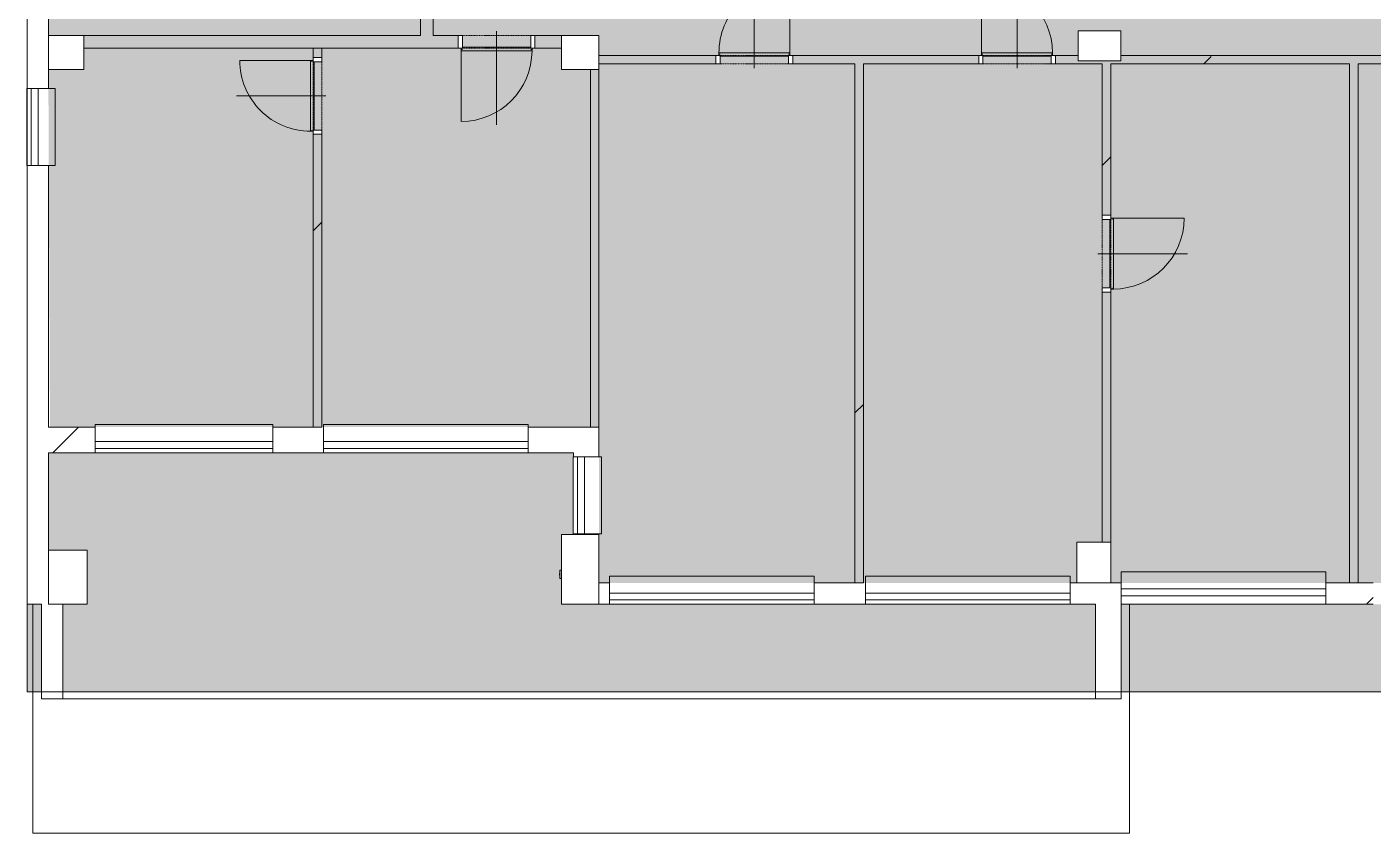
# Model space of a CAD drawing. Header units: millimetres. Extents: x -2854 to 232784, y -45352 to 20466.
# Drawn here: x 81711 to 97491, y -30617 to -21166 of the extents above; entities that cross this region are included whole.
import ezdxf

# ---------------------------------------------------------------- set-up
doc = ezdxf.new("R2010")
doc.units = ezdxf.units.MM
doc.linetypes.add('Čerchovaná se dvěma tečkami', pattern=[2.59, 1, -0.53, 0, -0.53, 0, -0.53])
for name, color, linetype, lineweight in [('A-DETL-GENF', 92, 'Continuous', 13), ('A-DETL-THIN', 151, 'Continuous', 13), ('A-DOOR', 31, 'Continuous', 13), ('A-DOOR-FRAM', 31, 'Continuous', 25), ('A-FLOR', 192, 'Continuous', 13), ('A-GENM', 13, 'Continuous', 13), ('A-GLAZ', 151, 'Continuous', 13), ('A-WALL', 113, 'Continuous', 13), ('S-COLS', 52, 'Continuous', 13)]:
    doc.layers.add(name, color=color, linetype=linetype, lineweight=lineweight)
doc.layers.add('A-WALL-PATT', color=111, linetype='Continuous')
pattern_1 = [(45, (83167, 0), (-7184.2, 7184.2), []), (45, (86041, -3e-12), (-7184.2, 7184.2), []), (45, (91788, -7e-12), (-4310.5, 10058), [4064, -2032, 67.1, -1964.9])]
pattern_2 = [(45, (83167, 0), (-4242.6, 4242.6), [])]

# ---------------------------------------------------------------- blocks, each defined once
blk = doc.blocks.new('DVERE_1k_oblozka - DD03_01_800x1970_koupelna-1549495-Mapka _ závislý 12')
at = {"layer": 'A-DOOR', "lineweight": 9}
for p, q in [((0, -103), (0, 947)), ((-415, 47), (-415, 907)), ((-400, 47), (-450, 47)), ((-450, 47), (-450, -53)), ((415, 77), (-415, 77)), ((-415, 77), (-415, 62)), ((-415, 62), (-400, 62)), ((-400, -53), (-400, 47)), ((-400, 37), (400, 37)), ((305, 77), (-305, 77)), ((400, 62), (415, 62)), ((450, 47), (400, 47)), ((400, 47), (400, -53)), ((415, 62), (415, 77)), ((415, 77), (415, 47)), ((450, -53), (450, 47)), ((-450, -53), (-400, -53)), ((400, -53), (450, -53))]:
    blk.add_line(p, q, dxfattribs=at)
at = {"layer": 'A-DOOR', "linetype": 'Čerchovaná se dvěma tečkami', "lineweight": 9}
for p, q in [((-400, 47), (400, 47)), ((-400, -53), (400, -53))]:
    blk.add_line(p, q, dxfattribs=at)
at = {"layer": 'A-DOOR', "lineweight": 9}
blk.add_arc((-415, 77), 830, 360, 90, dxfattribs=at)
at = {"layer": 'A-DOOR-FRAM', "lineweight": 9}
for p, q in [((-400, 47), (-450, 47)), ((-400, -53), (-400, 47)), ((400, 47), (400, -53)), ((400, 47), (450, 47)), ((-450, -53), (-400, -53)), ((450, -53), (400, -53))]:
    blk.add_line(p, q, dxfattribs=at)
blk = doc.blocks.new('DVERE_1k_oblozka - DD03_01_800x1970_koupelna-1549491-Mapka _ závislý 12')
at = {"layer": 'A-DOOR', "lineweight": 9}
for p, q in [((-450, 53), (-400, 53)), ((-450, -47), (-450, 53)), ((-400, 53), (-400, -47)), ((0, 103), (0, -947)), ((400, 53), (450, 53)), ((400, -47), (400, 53)), ((450, 53), (450, -47)), ((-400, -47), (-450, -47)), ((-415, -47), (-415, -907)), ((-415, -62), (-400, -62)), ((-415, -77), (-415, -62)), ((415, -77), (-415, -77)), ((-400, -37), (400, -37)), ((305, -77), (-305, -77)), ((450, -47), (400, -47)), ((400, -62), (415, -62)), ((415, -77), (415, -47)), ((415, -62), (415, -77))]:
    blk.add_line(p, q, dxfattribs=at)
at = {"layer": 'A-DOOR', "linetype": 'Čerchovaná se dvěma tečkami', "lineweight": 9}
for p, q in [((-400, 53), (400, 53)), ((-400, -47), (400, -47))]:
    blk.add_line(p, q, dxfattribs=at)
at = {"layer": 'A-DOOR', "lineweight": 9}
blk.add_arc((-415, -77), 830, 270, 0, dxfattribs=at)
at = {"layer": 'A-DOOR-FRAM', "lineweight": 9}
for p, q in [((-450, 53), (-400, 53)), ((-400, 53), (-400, -47)), ((400, -47), (400, 53)), ((450, 53), (400, 53)), ((-400, -47), (-450, -47)), ((400, -47), (450, -47))]:
    blk.add_line(p, q, dxfattribs=at)
blk = doc.blocks.new('DVERE_1k_oblozka - DD03_01_800x1970_koupelna-1549494-Mapka _ závislý 12')
at = {"layer": 'A-DOOR', "lineweight": 9}
for p, q in [((-450, 78), (-400, 78)), ((-450, -72), (-450, 78)), ((-400, 78), (-400, -72)), ((0, 128), (0, -972)), ((400, 78), (450, 78)), ((400, -72), (400, 78)), ((450, 78), (450, -72)), ((-400, -72), (-450, -72)), ((-415, -72), (-415, -932)), ((-415, -87), (-400, -87)), ((-415, -102), (-415, -87)), ((415, -102), (-415, -102)), ((-400, -62), (400, -62)), ((305, -102), (-305, -102)), ((450, -72), (400, -72)), ((400, -87), (415, -87)), ((415, -102), (415, -72)), ((415, -87), (415, -102))]:
    blk.add_line(p, q, dxfattribs=at)
at = {"layer": 'A-DOOR', "linetype": 'Čerchovaná se dvěma tečkami', "lineweight": 9}
for p, q in [((-400, 78), (400, 78)), ((-400, -72), (400, -72))]:
    blk.add_line(p, q, dxfattribs=at)
at = {"layer": 'A-DOOR', "lineweight": 9}
blk.add_arc((-415, -102), 830, 270, 0, dxfattribs=at)
at = {"layer": 'A-DOOR-FRAM', "lineweight": 9}
for p, q in [((-450, 78), (-400, 78)), ((-400, 78), (-400, -72)), ((400, -72), (400, 78)), ((450, 78), (400, 78)), ((-400, -72), (-450, -72)), ((400, -72), (450, -72))]:
    blk.add_line(p, q, dxfattribs=at)
blk = doc.blocks.new('DVERE_1k_oblozka - DD03_01_800x1970_koupelna-1549492-Mapka _ závislý 12')
at = {"layer": 'A-DOOR', "lineweight": 9}
for p, q in [((-450, 53), (-400, 53)), ((-450, -47), (-450, 53)), ((-400, 53), (-400, -47)), ((0, 103), (0, -947)), ((400, 53), (450, 53)), ((400, -47), (400, 53)), ((450, 53), (450, -47)), ((-400, -47), (-450, -47)), ((-415, -47), (-415, -907)), ((-415, -62), (-400, -62)), ((-415, -77), (-415, -62)), ((415, -77), (-415, -77)), ((-400, -37), (400, -37)), ((305, -77), (-305, -77)), ((450, -47), (400, -47)), ((400, -62), (415, -62)), ((415, -77), (415, -47)), ((415, -62), (415, -77))]:
    blk.add_line(p, q, dxfattribs=at)
at = {"layer": 'A-DOOR', "linetype": 'Čerchovaná se dvěma tečkami', "lineweight": 9}
for p, q in [((-400, 53), (400, 53)), ((-400, -47), (400, -47))]:
    blk.add_line(p, q, dxfattribs=at)
at = {"layer": 'A-DOOR', "lineweight": 9}
blk.add_arc((-415, -77), 830, 270, 0, dxfattribs=at)
at = {"layer": 'A-DOOR-FRAM', "lineweight": 9}
for p, q in [((-450, 53), (-400, 53)), ((-400, 53), (-400, -47)), ((400, -47), (400, 53)), ((450, 53), (400, 53)), ((-400, -47), (-450, -47)), ((400, -47), (450, -47))]:
    blk.add_line(p, q, dxfattribs=at)
blk = doc.blocks.new('DVERE_1k_oblozka - DD03_01_800x1970_koupelna-1549498-Mapka _ závislý 12')
at = {"layer": 'A-DOOR', "lineweight": 9}
for p, q in [((0, -103), (0, 947)), ((-415, 47), (-415, 907)), ((-400, 47), (-450, 47)), ((-450, 47), (-450, -53)), ((415, 77), (-415, 77)), ((-415, 77), (-415, 62)), ((-415, 62), (-400, 62)), ((-400, -53), (-400, 47)), ((-400, 37), (400, 37)), ((305, 77), (-305, 77)), ((400, 62), (415, 62)), ((450, 47), (400, 47)), ((400, 47), (400, -53)), ((415, 62), (415, 77)), ((415, 77), (415, 47)), ((450, -53), (450, 47)), ((-450, -53), (-400, -53)), ((400, -53), (450, -53))]:
    blk.add_line(p, q, dxfattribs=at)
at = {"layer": 'A-DOOR', "linetype": 'Čerchovaná se dvěma tečkami', "lineweight": 9}
for p, q in [((-400, 47), (400, 47)), ((-400, -53), (400, -53))]:
    blk.add_line(p, q, dxfattribs=at)
at = {"layer": 'A-DOOR', "lineweight": 9}
blk.add_arc((-415, 77), 830, 360, 90, dxfattribs=at)
at = {"layer": 'A-DOOR-FRAM', "lineweight": 9}
for p, q in [((-400, 47), (-450, 47)), ((-400, -53), (-400, 47)), ((400, 47), (400, -53)), ((400, 47), (450, 47)), ((-450, -53), (-400, -53)), ((450, -53), (400, -53))]:
    blk.add_line(p, q, dxfattribs=at)
blk = doc.blocks.new('OKNO_2k_nadsvetlik - OKNO_2k_nadsvetlik 2400 x 1850-V142-Mapka _ závislý 12')
at = {"layer": 'A-GLAZ', "lineweight": 9}
for p, q in [((-1200, 126), (1200, 126)), ((-1200, 75), (-1200, 126)), ((1200, 75), (-1200, 75)), ((-1200, 75), (1200, 75)), ((-1200, -5), (-1200, 75)), ((1200, 126), (1200, 75)), ((1200, 75), (1200, -5)), ((1200, -5), (-1200, -5))]:
    blk.add_line(p, q, dxfattribs=at)
blk = doc.blocks.new('parapet s nosem_vnitní - parapet s nosem_vnitní-1280305-Mapka _ závislý 12')
at = {"layer": 'A-GENM', "lineweight": 9}
for p, q in [((-1200, -190), (-1200, 0)), ((1200, 0), (1200, -190)), ((-1200, -190), (-1200, -200)), ((-1200, -200), (1200, -200)), ((-1200, -200), (1200, -200)), ((1200, -200), (1200, -190))]:
    blk.add_line(p, q, dxfattribs=at)
blk = doc.blocks.new('OKNO_2k_nadsvetlik - OKNO_2k_nadsvetlik 2400 x 1800-1972450-Mapka _ závislý 12')
at = {"layer": 'A-GLAZ', "color": 61, "lineweight": 9}
for p, q in [((-1200, 126), (1200, 126)), ((-1200, 25), (-1200, 126)), ((1200, 25), (-1200, 25)), ((-1200, 25), (1200, 25)), ((-1200, -55), (-1200, 25)), ((1200, 126), (1200, 25)), ((1200, 25), (1200, -55)), ((1200, -55), (-1200, -55))]:
    blk.add_line(p, q, dxfattribs=at)
blk = doc.blocks.new('parapet s nosem_vnitní - parapet s nosem_vnitní-V124-Mapka _ závislý 12')
at = {"layer": 'A-GENM', "color": 61, "lineweight": 9}
for p, q in [((-1200, -190), (-1200, 0)), ((1200, 0), (1200, -190)), ((-1200, -190), (-1200, -200)), ((-1200, -200), (1200, -200)), ((-1200, -200), (1200, -200)), ((1200, -200), (1200, -190))]:
    blk.add_line(p, q, dxfattribs=at)
blk = doc.blocks.new('OKNO_2k_nadsvetlik - OKNO_2k_nadsvetlik 2080 x 1850-1972484-Mapka _ závislý 12')
at = {"layer": 'A-GLAZ', "lineweight": 9}
for p, q in [((-1040, 151), (1040, 151)), ((-1040, 100), (-1040, 151)), ((1040, 100), (-1040, 100)), ((-1040, 100), (1040, 100)), ((-1040, 20), (-1040, 100)), ((1040, 20), (-1040, 20)), ((1040, 151), (1040, 100)), ((1040, 100), (1040, 20))]:
    blk.add_line(p, q, dxfattribs=at)
blk = doc.blocks.new('parapet s nosem_vnitní - parapet s nosem_vnitní-1280332-Mapka _ závislý 12')
at = {"layer": 'A-GENM', "lineweight": 9}
for p, q in [((-1040, -190), (-1040, 0)), ((1040, 0), (1040, -190)), ((-1040, -190), (-1040, -200)), ((-1040, -200), (1040, -200)), ((-1040, -200), (1040, -200)), ((1040, -200), (1040, -190))]:
    blk.add_line(p, q, dxfattribs=at)
blk = doc.blocks.new('OKNO_2k_nadsvetlik - OKNO_2k_nadsvetlik 2400 x 1850-1972470-Mapka _ závislý 12')
at = {"layer": 'A-GLAZ', "lineweight": 9}
for p, q in [((-1200, 151), (1200, 151)), ((-1200, 100), (-1200, 151)), ((1200, 100), (-1200, 100)), ((-1200, 100), (1200, 100)), ((-1200, 20), (-1200, 100)), ((1200, 20), (-1200, 20)), ((1200, 151), (1200, 100)), ((1200, 100), (1200, 20))]:
    blk.add_line(p, q, dxfattribs=at)
blk = doc.blocks.new('OKNO_1k_nadsvetlik - OKNO_1k_nadsvetlik_900 x 1700-1969443-Mapka _ závislý 12')
at = {"layer": 'A-GLAZ', "lineweight": 9}
for p, q in [((-450, 126), (450, 126)), ((-450, 75), (-450, 126)), ((450, 75), (-450, 75)), ((-450, 75), (450, 75)), ((-450, -5), (-450, 75)), ((450, 126), (450, 75)), ((450, 75), (450, -5)), ((450, -5), (-450, -5))]:
    blk.add_line(p, q, dxfattribs=at)
blk = doc.blocks.new('parapet s nosem_vnitní - parapet s nosem_vnitní-V107-Mapka _ závislý 12')
at = {"layer": 'A-GENM', "lineweight": 9}
for p, q in [((-450, -190), (-450, 0)), ((450, 0), (450, -190)), ((-450, -190), (-450, -200)), ((-450, -200), (450, -200)), ((-450, -200), (450, -200)), ((450, -200), (450, -190))]:
    blk.add_line(p, q, dxfattribs=at)
blk = doc.blocks.new('Vypínač_venkovní_2 - Typ 1-1700573-Mapka _ závislý 12')
at = {"layer": 'A-GENM', "lineweight": 9}
for p, q in [((25, 240), (125, 240)), ((125, 240), (25, 240)), ((25, 240), (25, 220)), ((25, 220), (25, 240)), ((25, 220), (125, 220)), ((125, 220), (25, 220)), ((67, 243), (67, 240)), ((67, 243), (67, 240)), ((83, 243), (67, 243)), ((67, 240), (83, 240)), ((83, 240), (67, 240)), ((83, 240), (83, 243)), ((83, 240), (83, 243)), ((125, 220), (125, 240)), ((125, 220), (125, 240))]:
    blk.add_line(p, q, dxfattribs=at)
blk = doc.blocks.new('OKNO_1k_nadsvetlik - OKNO_1k_nadsvetlik_900 x 1850-2123857-Mapka _ závislý 12')
at = {"layer": 'A-GLAZ', "color": 61, "lineweight": 9}
for p, q in [((-450, 151), (450, 151)), ((-450, 100), (-450, 151)), ((450, 100), (-450, 100)), ((-450, 100), (450, 100)), ((-450, 20), (-450, 100)), ((450, 20), (-450, 20)), ((450, 151), (450, 100)), ((450, 100), (450, 20))]:
    blk.add_line(p, q, dxfattribs=at)
blk = doc.blocks.new('parapet s nosem_vnitní - parapet s nosem_vnitní-1280301-Mapka _ závislý 12')
at = {"layer": 'A-GENM', "color": 61, "lineweight": 9}
for p, q in [((-450, -190), (-450, 0)), ((450, 0), (450, -190)), ((-450, -190), (-450, -200)), ((-450, -200), (450, -200)), ((-450, -200), (450, -200)), ((450, -200), (450, -190))]:
    blk.add_line(p, q, dxfattribs=at)

msp = doc.modelspace()

# ---------------------------------------------------------------- hatches: boundary and pattern name
at = {"layer": 'A-DETL-GENF', "lineweight": 9}
h = msp.add_hatch(color=1, dxfattribs=at)
h.paths.add_polyline_path([(81881.8, -28962.3), (81881.8, -27933.8), (81711.8, -27933.8), (81711.8, -28962.3)])
h.paths.add_polyline_path([(94236.8, -28962.3), (94236.8, -27933.8), (87976.8, -27933.8), (87976.8, -27115.5), (88116.8, -27115.5), (88116.8, -26157.5), (81961.8, -26157.5), (81961.8, -27300), (82416.8, -27300), (82416.8, -27933.8), (82131.8, -27933.8), (82131.8, -28962.3), (90258.7, -28962.3)])
h.paths.add_polyline_path([(94536.8, -28962.3), (99926.6, -28962.3), (99926.6, -27933.8), (94536.8, -27933.8), (94536.8, -28328.2)])
h.paths.add_polyline_path([(128209.3, -17205.8), (128209.3, -17200.8), (127909.3, -17205.8)])
h.paths.add_polyline_path([(125201.3, -17205.8), (124391.7, -17205.8), (124391.7, -17625.8), (123991.7, -17625.8), (123991.7, -17205.8), (122246.7, -17205.8), (122246.7, -16585.8), (122646.7, -16585.8), (122646.7, -16955.8), (125279.3, -16955.8), (125279.3, -16555.8), (125679.3, -16555.8), (125667.6, -16973.9), (125521.3, -17200.8), (125201.3, -17200.8)])
h.paths.add_polyline_path([(125521.3, -17205.8), (125521.3, -17520.8), (125201.3, -17520.8), (125201.3, -17205.8), (125279.3, -17205.8)])
h.paths.add_polyline_path([(106464.7, -28812.5), (112016, -28812.5), (112016, -28417.5), (112416, -28417.5), (112416, -28812.5), (118010.5, -28812.5), (118010.5, -28514.7), (118110.5, -28514.7), (118110.5, -27156.7), (124430.8, -27156.7), (124430.8, -22765.8), (124015.8, -22765.8), (124015.8, -22732.3), (123926.2, -22732.3), (123926.2, -22382.3), (124430.8, -22365.8), (124430.8, -19232.3), (124680.8, -19244.8), (124680.8, -19829.6), (126770.8, -19829.6), (126770.8, -19579.6), (126820.8, -19579.6), (126820.8, -19829.6), (127620.8, -19829.6), (127620.8, -19579.6), (127670.8, -19579.6), (127670.8, -19829.6), (131904.3, -19829.6), (131904.3, -17205.8), (130956.8, -17205.8), (130956.8, -17500.8), (130656.8, -17500.8), (130656.8, -17205.8), (128209.3, -17205.8), (128209.3, -17500.8), (127909.3, -17500.8), (127909.3, -17205.8), (125524.5, -17200.8), (125679.3, -16955.8), (131254.3, -16955.8), (131254.3, -16583.6), (131654.3, -16583.6), (131654.3, -10920.5), (131254.3, -10920.5), (131254.3, -10523.2), (125667.3, -10563.9), (125667.3, -10951), (125250, -10951.7), (125247.3, -10563.9), (125096.5, -10561), (125095.3, -10384.9), (123995.3, -10392.4), (123995.3, -10572.4), (121926.5, -10577.1), (121925.4, -10406.4), (121875.3, -10392.4), (121874.9, -10372.1), (120225.1, -10372.1), (120225, -10417.9), (120175.4, -10418.2), (120176.7, -10598.2), (116654.3, -10622.1), (116654.3, -11022.1), (116254.3, -11022.1), (116254.3, -16631.1), (116674.3, -16631.1), (116674.3, -17172.1), (116254.3, -17172.1), (116254.3, -17584.7), (112446.2, -17584.7), (112446.2, -17934.7), (111946.2, -17934.7), (111946.2, -17584.7), (106777.5, -17584.7), (106777.5, -18004.7), (106377.5, -18004.7), (106377.5, -16843.3), (105977.5, -16829.6), (105977.5, -16443.3), (106377.5, -16443.3), (106377.5, -12505.8), (106691, -12490.1), (106727.5, -12480.8), (106727.5, -17334.7), (106792.5, -17334.7), (106792.5, -4240.9), (106727.5, -4240.9), (106727.5, -11625.8), (106627.5, -11605.8), (106377.5, -11605.8), (106377.5, -10845.8), (106042.5, -10845.8), (106042.5, -10445.8), (106377.5, -10445.8), (106377.5, -4686.1), (106042.5, -4686.1), (106042.5, -4286.1), (106377.5, -4286.1), (106377.5, -4240.9), (99970, -4240.9), (99970, -4286.1), (100295, -4286.1), (100295, -4686.1), (99970, -4686.1), (99970, -10445.8), (100295, -10445.8), (100295, -10845.8), (99970, -10845.8), (99970, -16143.3), (100394.7, -16143.3), (100394.7, -16843.3), (99994.7, -16843.3), (99994.7, -16443.3), (94399.3, -16443.3), (94399.3, -16843.3), (93999.3, -16843.3), (93999.3, -16443.3), (88424.3, -16443.3), (88424.3, -16143.3), (89260, -16140.2), (89260, -15478.3), (89600, -15478.3), (89600, -9908.2), (89190, -9908.2), (89190, -9358.2), (89600, -9358.2), (89600, -6966.2), (89170, -6966.2), (89170, -6451.2), (89600, -6451.2), (89600, -886.8), (89067.2, -886.8), (89067.2, -431.8), (83615, -431.8), (83615, -871.8), (83180, -890.9), (83180, -6443.2), (83600, -6443.2), (83600, -6963.2), (83180, -6963.2), (83180, -9340.2), (83615, -9340.2), (83615, -9908.2), (83180, -9908.2), (83180, -14351.8), (82825, -14357.8), (82825, -15446.9), (82849, -15451.8), (82850, -15451.8), (83635, -15451.8), (83635, -16130), (85928.1, -16130), (85928.1, -15402.4), (86383.1, -15402.4), (86383.1, -16140), (86473.1, -16143.3), (86473.1, -16430), (82376.8, -16430), (82376.8, -16830), (81961.8, -16830), (81961.8, -21265), (82376.8, -21265), (82376.8, -21665), (81961.8, -21665), (81981.4, -25857.5), (88416.8, -25857.5), (88416.8, -27683.8), (94016.8, -27683.8), (94016.8, -27206.6), (94416.8, -27206.6), (94416.8, -27683.8), (100013.7, -27683.8), (100013.7, -27206.6), (100413.7, -27206.6), (100413.7, -24339.4), (100663.7, -24339.4), (100663.7, -25069.4), (101203.7, -25069.4), (101203.7, -25319.4), (102103.7, -25319.4), (102103.7, -25069.4), (104293.7, -25069.4), (104293.7, -25319.4), (105178.7, -25319.4), (105193.7, -25069.4), (105769.7, -25069.4), (105769.7, -22482.5), (106119.7, -22482.5), (106119.7, -22392.5), (106519.7, -22392.5), (106519.7, -22812.5), (106119.7, -22812.5), (106119.7, -28412.5), (106464.7, -28412.5)])
h.paths.add_polyline_path([(115010.5, -24342.5), (114910.5, -24342.5), (114910.5, -24292.5), (115010.5, -24292.5)])
h.paths.add_polyline_path([(94316.8, -24274.3), (94316.8, -24224.3), (94416.8, -24224.3), (94416.8, -24274.3)])
h.paths.add_polyline_path([(115010.5, -23492.5), (114910.5, -23492.5), (114910.5, -23442.5), (115010.5, -23442.5)])
h.paths.add_polyline_path([(94316.8, -23424.3), (94316.8, -23374.3), (94416.8, -23374.3), (94416.8, -23424.3)])
h.paths.add_polyline_path([(106663.7, -22812.5), (106663.7, -22712.5), (106713.7, -22712.5), (106691, -22812.5)])
h.paths.add_polyline_path([(112710.5, -22812.5), (112710.5, -22712.5), (112760.5, -22712.5), (112760.5, -22812.5)])
h.paths.add_polyline_path([(107513.7, -22812.5), (107513.7, -22712.5), (107563.7, -22712.5), (107563.7, -22812.5)])
h.paths.add_polyline_path([(115980.5, -22812.5), (115930.5, -22812.5), (115930.5, -22712.5), (115980.5, -22712.5)])
h.paths.add_polyline_path([(115130.5, -22812.5), (115080.5, -22812.5), (115080.5, -22712.5), (115130.5, -22712.5)])
h.paths.add_polyline_path([(113610.5, -22812.5), (113560.5, -22812.5), (113560.5, -22712.5), (113610.5, -22712.5)])
h.paths.add_polyline_path([(111133.7, -22812.5), (111133.7, -22712.5), (111183.7, -22712.5), (111183.7, -22812.5)])
h.paths.add_polyline_path([(110333.7, -22812.5), (110283.7, -22812.5), (110283.7, -22712.5), (110333.7, -22712.5)])
h.paths.add_polyline_path([(100378.9, -22802.5), (100076.6, -22802.5), (100076.6, -22382.5), (100476.6, -22382.5), (100476.6, -22802.5), (100413.7, -22802.5)])
h.paths.add_polyline_path([(118355.5, -22732.3), (117855.5, -22732.3), (117855.5, -22382.3), (118355.5, -22382.3), (118355.5, -22532.3)])
h.paths.add_polyline_path([(116958, -22719.8), (116958, -22544.8), (117183, -22544.8), (117183, -22719.8)])
h.paths.add_polyline_path([(111946.2, -22712.5), (111946.2, -22362.5), (112446.2, -22362.5), (112446.2, -22712.5)])
h.paths.add_polyline_path([(119439.8, -22532.3), (119439.8, -22382.3), (119489.8, -22382.3), (119489.8, -22532.3)])
h.paths.add_polyline_path([(118639.8, -22532.3), (118589.8, -22532.3), (118589.8, -22382.3), (118639.8, -22382.3)])
h.paths.add_polyline_path([(85166.2, -22425), (85066.2, -22425), (85066.2, -22375), (85166.2, -22375)])
h.paths.add_polyline_path([(88316.8, -21665), (87976.8, -21665), (87976.8, -21265), (88416.8, -21265), (88416.8, -21665)])
h.paths.add_polyline_path([(90688, -21599.6), (90638, -21599.6), (90638, -21499.6), (90688, -21515.6), (90688, -21562)])
h.paths.add_polyline_path([(92868, -21599.6), (92868, -21499.6), (92918, -21515.6), (92918, -21599.6)])
h.paths.add_polyline_path([(89788, -21599.6), (89788, -21499.6), (89838, -21515.6), (89838, -21599.6)])
h.paths.add_polyline_path([(93718, -21599.6), (93718, -21499.6), (93768, -21515.6), (93768, -21599.6)])
h.paths.add_polyline_path([(85166.2, -21575), (85066.2, -21575), (85066.2, -21525), (85166.2, -21525)])
h.paths.add_polyline_path([(94316.8, -21562), (94035, -21562), (94035, -21212), (94535, -21212), (94530.7, -21562), (94416.8, -21562)])
h.paths.add_polyline_path([(86816.8, -21415), (86766.8, -21415), (86766.8, -21265), (86816.8, -21265)])
h.paths.add_polyline_path([(87616.8, -21415), (87616.8, -21265), (87666.8, -21265), (87666.8, -21415)])
h.paths.add_polyline_path([(106089.7, -21322.5), (106039.7, -21322.5), (106039.7, -21222.5), (106089.7, -21222.5)])
h.paths.add_polyline_path([(105439.7, -21322.5), (105389.7, -21322.5), (105389.7, -21222.5), (105439.7, -21222.5)])
h.paths.add_polyline_path([(86323.1, -20900), (86323.1, -20850), (86473.1, -20850), (86473.1, -20900)])
h.paths.add_polyline_path([(115171.8, -20879.4), (115121.8, -20879.2), (115122.4, -20729.2), (115172.4, -20729.2)])
h.paths.add_polyline_path([(114221.8, -20875.6), (114171.8, -20863.9), (114172.4, -20725.4), (114222.4, -20725.4), (114221.8, -20863.9)])
h.paths.add_polyline_path([(111280.9, -20863.9), (111230.9, -20863.7), (111231.5, -20713.7), (111281.5, -20713.9), (111280.9, -20863.7)])
h.paths.add_polyline_path([(110330.9, -20860.1), (110280.9, -20859.9), (110281.5, -20709.9), (110331.5, -20710.1), (110330.9, -20859.9)])
h.paths.add_polyline_path([(109113.4, -20705.3), (108813.4, -20704.1), (108813.4, -19936.3), (109113.4, -19936.3), (109113.4, -20036.3)])
h.paths.add_polyline_path([(107950.6, -20237.4), (107900.7, -20235.7), (107904.2, -20135.8), (107954.1, -20137.5), (107950.7, -20235.7)])
h.paths.add_polyline_path([(107101.2, -20207.8), (107051.2, -20206), (107054.7, -20106.1), (107104.7, -20107.8), (107101.2, -20206)])
h.paths.add_polyline_path([(86473.1, -20050), (86323.1, -20050), (86323.1, -20000), (86473.1, -20000)])
h.paths.add_polyline_path([(90937.2, -19675.3), (90936.6, -19525.3), (90986.6, -19525.3), (90987.2, -19675.1)])
h.paths.add_polyline_path([(91787.2, -19672.1), (91786.6, -19522.1), (91836.6, -19525.1), (91837.2, -19671.9)])
h.paths.add_polyline_path([(95153, -19659.3), (95153, -19509.3), (95202.4, -19509.2), (95202.4, -19659.2)])
h.paths.add_polyline_path([(96003, -19656.1), (96003, -19506.1), (96052.4, -19505.9), (96052.4, -19655.9)])
h.paths.add_polyline_path([(97002.5, -19543.3), (96702.5, -19543.3), (96702.5, -19143.3), (97002.5, -19143.3), (97002.5, -19503.5)])
h.paths.add_polyline_path([(103998.7, -19336.3), (103898.7, -19336.3), (103898.7, -19286.3), (103998.7, -19286.3)])
h.paths.add_polyline_path([(123270.8, -19232.3), (123220.8, -19232.3), (123220.8, -19132.3), (123270.8, -19132.3)])
h.paths.add_polyline_path([(124120.8, -19232.3), (124070.8, -19232.3), (124070.8, -19132.3), (124120.8, -19132.3)])
h.paths.add_polyline_path([(100224.4, -19013.3), (100174.4, -19013.3), (100174.4, -18913.3), (100224.4, -18913.3)])
h.paths.add_polyline_path([(98502.5, -19013.3), (98452.5, -19013.3), (98474.8, -18913.3), (98502.5, -18913.3)])
h.paths.add_polyline_path([(99252.5, -19013.3), (99202.5, -19013.3), (99202.5, -18913.3), (99252.5, -18913.3)])
h.paths.add_polyline_path([(101024.4, -19013.3), (101024.4, -18913.3), (101074.4, -18913.3), (101074.4, -19013.3)])
h.paths.add_polyline_path([(106243.4, -18846.3), (106193.4, -18846.3), (106193.4, -18746.3), (106243.4, -18746.3)])
h.paths.add_polyline_path([(105543.4, -18846.3), (105543.4, -18746.3), (105593.4, -18746.3), (105593.4, -18846.3)])
h.paths.add_polyline_path([(103898.7, -18686.3), (103898.7, -18636.3), (103998.7, -18636.3), (103998.7, -18686.3)])
h.paths.add_polyline_path([(104636.9, -18186.3), (104367.5, -18186.3), (104367.5, -16779.6), (104667.5, -16779.6), (104667.5, -18186.3)])
h.paths.add_polyline_path([(118220.9, -17972.1), (117972.4, -17972.1), (117972.4, -17272.1), (118382.4, -17272.1), (118382.4, -17972.1)])
h.paths.add_polyline_path([(117932.4, -17272.1), (117882.4, -17272.1), (117882.4, -17172.1), (117932.4, -17172.1)])
h.paths.add_polyline_path([(117082.4, -17272.1), (117032.4, -17272.1), (117032.4, -17172.1), (117082.4, -17172.1)])
h.paths.add_polyline_path([(130956.8, -17205.8), (130956.8, -17200.8), (130656.8, -17205.8)])
h.paths.add_polyline_path([(87989.3, -16843.3), (87989.3, -16143.3), (88339.3, -16143.3), (88324.3, -16843.3), (88204.6, -16843.3)])
h.paths.add_polyline_path([(99620, -16143.3), (99620, -16140), (98474.8, -16143.3)])
h.paths.add_polyline_path([(102796.6, -15761.9), (102696.6, -15761.9), (102696.6, -15711.9), (102796.6, -15711.9)])
h.paths.add_polyline_path([(105124.1, -15761.9), (105024.1, -15761.9), (105024.1, -15711.9), (105124.1, -15711.9)])
h.paths.add_polyline_path([(86483, -15384.9), (86383, -15384.9), (86383.1, -15334.9), (86483, -15334.9)])
h.paths.add_polyline_path([(102696.6, -15111.9), (102696.6, -15061.9), (102796.6, -15061.9), (102796.6, -15111.9)])
h.paths.add_polyline_path([(105024.1, -15111.9), (105024.1, -15061.9), (105124.1, -15061.9), (105124.1, -15111.9)])
h.paths.add_polyline_path([(102696.6, -14851.9), (102696.6, -14801.9), (102796.6, -14801.9), (102796.6, -14851.9)])
h.paths.add_polyline_path([(105124.1, -14750.1), (105024.1, -14750.1), (105024.1, -14700.1), (105124.1, -14703)])
h.paths.add_polyline_path([(86483, -14534.9), (86383, -14534.9), (86383, -14484.9), (86483, -14484.9)])
h.paths.add_polyline_path([(102796.6, -14201.9), (102696.6, -14201.9), (102696.6, -14151.9), (102796.6, -14151.9)])
h.paths.add_polyline_path([(105124.1, -14100.1), (105024.1, -14100.1), (105024.1, -14050.1), (105124.1, -14050.1)])
h.paths.add_polyline_path([(122246.7, -13752.1), (122096.7, -13752.1), (122096.7, -13702.1), (122246.7, -13702.1)])
h.paths.add_polyline_path([(122246.7, -12902.1), (122096.7, -12902.1), (122096.7, -12852.1), (122246.7, -12852.1)])
h.paths.add_polyline_path([(122366.8, -12689.7), (122366.8, -12589.7), (122416.3, -12589.4), (122416.3, -12689.4)])
h.paths.add_polyline_path([(123016.7, -12686.6), (123016.3, -12586.6), (123066.3, -12586.6), (123066.7, -12686.3)])
h.paths.add_polyline_path([(125581.1, -12047.2), (125580.6, -11997.2), (125680.6, -11997.2), (125667.3, -12046.4)])
h.paths.add_polyline_path([(104044.3, -11479.2), (103994.3, -11479.2), (103994.3, -11379.2), (104044.3, -11379.2)])
h.paths.add_polyline_path([(103194.3, -11479.2), (103144.3, -11479.2), (103144.3, -11379.2), (103194.3, -11379.2)])
h.paths.add_polyline_path([(125573.2, -11197.2), (125580.6, -11147.2), (125672.8, -11147.2), (125667.3, -11196.4), (125580.6, -11197.2)])
h.paths.add_polyline_path([(87780, -11177.1), (87780, -11127.1), (87879.8, -11126.7), (87877, -11176.7)])
h.paths.add_polyline_path([(122246.7, -10977.1), (122246.7, -10577.1), (122646.7, -10584.2), (122646.7, -10977.1)])
h.paths.add_polyline_path([(87777.2, -10327.1), (87777.2, -10277.1), (87877, -10276.7), (87877, -10326.7)])
h.paths.add_polyline_path([(87763, -6045), (87763, -5995), (87862.9, -5994.7), (87862.9, -6044.7)])
h.paths.add_polyline_path([(87760.2, -5195), (87760.2, -5145), (87860, -5144.7), (87860, -5194.7)])
h.paths.add_polyline_path([(88110, -3625), (88060, -3625), (88060, -3525), (88110, -3525)])
h.paths.add_polyline_path([(88960, -3625), (88910, -3625), (88910, -3525), (88960, -3525)])
at = {"layer": 'A-WALL-PATT', "lineweight": 9}
h = msp.add_hatch(dxfattribs=at)
h.set_pattern_fill('FP_91', color=256, angle=45, style=0, pattern_type=2)
h.set_pattern_definition([(135, (81962, -19308), (-5747, -5747), []), (90, (79269.7, -10150), (-5747.4, 5747.4), [1016, -10478.7]), (135, (79270, -9134), (-5747.4, -5747.4), [1016, -7112]), (180, (78551, -8416), (-5747.4, -5747.4), [1016, -10478.7]), (225, (77535, -8416), (5747.4, -5747.4), [1016, -7112]), (90, (76817, -10150), (-5747.4, 5747.4), [1016, -10478.7]), (135, (77535, -10869), (-5747.4, -5747.4), [1016, -7112]), (180, (78551, -10868.7), (-5747.4, -5747.4), [1016, -10478.7]), (225, (79270, -10150), (5747.4, -5747.4), [1016, -7112]), (135, (75888, -7487), (-5747.4, -5747.4), [2032, -6096])])
h.paths.add_polyline_path([(81711.8, -27933.8), (81961.8, -27933.8), (81961.8, -22788.8), (81711.8, -22788.8), (81711.8, -27300)])
h.paths.add_polyline_path([(81711.8, -21888.8), (81961.8, -21888.8), (81947.5, -20988.8), (81711.8, -20988.8), (81711.8, -21665)])
h.paths.add_polyline_path([(81761.8, -20088.8), (81961.8, -20088.8), (81961.8, -16430), (81711.8, -16430), (81711.8, -20088.8)])
h = msp.add_hatch(dxfattribs=at)
h.set_pattern_fill('FP_94', color=256, angle=45, style=0, pattern_type=2)
h.set_pattern_definition(pattern_1)
h.paths.add_polyline_path([(82042.5, -21665), (82376.8, -21665), (82376.8, -21265), (81961.8, -21265), (81961.8, -21665)])
h = msp.add_hatch(dxfattribs=at)
h.set_pattern_fill('FP_94', color=256, angle=45, style=0, pattern_type=2)
h.set_pattern_definition(pattern_1)
h.paths.add_polyline_path([(88416.8, -21665), (88416.8, -21265), (87976.8, -21265), (87976.8, -21665), (88316.8, -21665)])
h = msp.add_hatch(dxfattribs=at)
h.set_pattern_fill('FP_89', color=256, style=0, pattern_type=2)
h.set_pattern_definition(pattern_2)
h.paths.add_polyline_path([(85166.2, -25857.5), (85166.2, -22425), (85066.2, -22425), (85066.2, -25857.5)])
h.paths.add_polyline_path([(85066.2, -21525), (85166.2, -21515.6), (85166.2, -21415), (85066.2, -21415), (85066.2, -21515.6)])
h = msp.add_hatch(dxfattribs=at)
h.set_pattern_fill('FP_89', color=256, style=0, pattern_type=2)
h.set_pattern_definition(pattern_2)
h.paths.add_polyline_path([(88416.8, -21599.6), (89788, -21599.6), (89788, -21499.6), (88416.8, -21515.6)])
h.paths.add_polyline_path([(97316.8, -21599.6), (99976.6, -21599.6), (99976.6, -21499.6), (94535, -21515.6), (94535, -21562), (94035, -21562), (94035, -21499.6), (93768, -21515.6), (93768, -21599.6), (97216.8, -21599.6)])
h.paths.add_polyline_path([(92868, -21599.6), (92868, -21499.6), (90688, -21515.6), (90688, -21599.6), (91516.8, -21599.6)])
h = msp.add_hatch(dxfattribs=at)
h.set_pattern_fill('FP_89', color=256, style=0, pattern_type=2)
h.set_pattern_definition(pattern_2)
h.paths.add_polyline_path([(91516.8, -27683.8), (91516.8, -21599.6), (91416.8, -21599.6), (91416.8, -27683.8)])
h = msp.add_hatch(dxfattribs=at)
h.set_pattern_fill('FP_89', color=256, style=0, pattern_type=2)
h.set_pattern_definition(pattern_2)
h.paths.add_polyline_path([(94366.8, -27206.6), (94416.8, -27206.6), (94416.8, -24274.3), (94316.8, -24274.3), (94316.8, -27206.6)])
h.paths.add_polyline_path([(94416.8, -23374.3), (94416.8, -21599.6), (94316.8, -21599.6), (94316.8, -23374.3)])
h = msp.add_hatch(dxfattribs=at)
h.set_pattern_fill('FP_93', color=256, angle=-315, style=0, pattern_type=2)
h.set_pattern_definition([(225, (82316, -25857.5), (5747, -5747), []), (180, (73157.7, -28549.7), (-5747.4, -5747.4), [1016, -10478.7]), (225, (72142, -28550), (5747.4, -5747.4), [1016, -7112]), (270, (71423, -29268), (5747.4, -5747.4), [1016, -10478.7]), (315, (71423, -30284), (5747.4, 5747.4), [1016, -7112]), (180, (73157.7, -31002.5), (-5747.4, -5747.4), [1016, -10478.7]), (225, (73876, -30284), (5747.4, -5747.4), [1016, -7112]), (270, (73876, -29268), (5747.4, -5747.4), [1016, -10478.7]), (315, (73158, -28550), (5747.4, 5747.4), [1016, -7112]), (225, (70494.4, -31931), (5747.4, -5747.4), [2032, -6096])])
h.paths.add_polyline_path([(81961.8, -26157.5), (82511.8, -26157.5), (82511.8, -25857.5), (81961.8, -25857.5)])
h.paths.add_polyline_path([(84591.8, -26157.5), (85186.2, -26157.5), (85166.2, -25857.5), (84591.8, -25857.5), (84591.8, -26107.5)])
h.paths.add_polyline_path([(88116.8, -26157.5), (88416.8, -26157.5), (88416.8, -25857.5), (87586.2, -25857.5), (87586.2, -26157.5)])
h = msp.add_hatch(dxfattribs=at)
h.set_pattern_fill('FP_167', color=256, angle=45, style=0, pattern_type=2)
h.set_pattern_definition([(315, (88117, -29510), (5747, 5747), []), (270, (90809, -38668), (5747.4, -5747.4), [1016, -10478.7]), (315, (90809, -39684), (5747.4, 5747.4), [1016, -7112]), (360, (91527.4, -40402.6), (5747.4, 5747.4), [1016, -10478.7]), (45, (92543, -40402.6), (-5747.4, 5747.4), [1016, -7112]), (270, (93262, -38668), (5747.4, -5747.4), [1016, -10478.7]), (315, (92543, -37950), (5747.4, 5747.4), [1016, -7112]), (360, (91527.4, -37950), (5747.4, 5747.4), [1016, -10478.7]), (45, (90809, -38668), (-5747.4, 5747.4), [1016, -7112]), (315, (94191, -41331), (5747.4, 5747.4), [2032, -6096])])
h.paths.add_polyline_path([(88416.8, -26207.5), (88416.8, -26157.5), (88116.8, -26157.5), (88116.8, -26207.5), (88246.8, -26207.5)])
h = msp.add_hatch(dxfattribs=at)
h.set_pattern_fill('FP_94', color=256, angle=45, style=0, pattern_type=2)
h.set_pattern_definition(pattern_1)
h.paths.add_polyline_path([(87976.8, -27933.8), (88416.8, -27933.8), (88416.8, -27115.5), (87976.8, -27115.5), (87976.8, -27683.8)])
h = msp.add_hatch(dxfattribs=at)
h.set_pattern_fill('FP_95', color=256, angle=45, style=0, pattern_type=2)
h.set_pattern_definition(pattern_1)
h.paths.add_polyline_path([(82131.8, -27933.8), (82416.8, -27933.8), (82416.8, -27300), (81961.8, -27300), (81961.8, -27933.8), (82042.5, -27933.8)])
h = msp.add_hatch(dxfattribs=at)
h.set_pattern_fill('FP_94', color=256, angle=45, style=0, pattern_type=2)
h.set_pattern_definition(pattern_1)
h.paths.add_polyline_path([(94416.8, -27683.8), (94416.8, -27206.6), (94016.8, -27206.6), (94016.8, -27683.8), (94366.8, -27683.8)])
h = msp.add_hatch(dxfattribs=at)
h.set_pattern_fill('FP_98', color=256, angle=45, style=0, pattern_type=2)
h.set_pattern_definition([(45, (97414, -27934), (-5747, 5747), []), (3e-13, (106572, -25241.7), (5747.4, 5747.4), [1016, -10478.7]), (45, (107588, -25242), (-5747.4, 5747.4), [1016, -7112]), (90, (108306, -24523), (-5747.4, 5747.4), [1016, -10478.7]), (135, (108306, -23507), (-5747.4, -5747.4), [1016, -7112]), (3e-13, (106572, -22789), (5747.4, 5747.4), [1016, -10478.7]), (45, (105853.4, -23507), (-5747.4, 5747.4), [1016, -7112]), (90, (105853.4, -24523), (-5747.4, 5747.4), [1016, -10478.7]), (135, (106572, -25242), (-5747.4, -5747.4), [1016, -7112]), (45, (109235, -21860), (-5747.4, 5747.4), [2032, -6096])])
h.paths.add_polyline_path([(94236.8, -27933.8), (94536.8, -27933.8), (94536.8, -27683.8), (93939.6, -27683.8), (93939.6, -27933.8), (94016.8, -27933.8)])
h.paths.add_polyline_path([(100663.7, -27933.8), (100663.7, -27683.8), (99891.5, -27683.8), (99891.5, -27933.8), (100413.7, -27933.8)])
h.paths.add_polyline_path([(88416.8, -27933.8), (88539.6, -27923.6), (88539.6, -27683.8), (88416.8, -27683.8), (88416.8, -27883.8)])
h.paths.add_polyline_path([(90939.6, -27933.8), (91539.6, -27933.8), (91516.8, -27683.8), (90939.6, -27683.8), (90939.6, -27883.8)])
h.paths.add_polyline_path([(97491.5, -27933.8), (97491.5, -27683.8), (96936.8, -27683.8), (96936.8, -27933.8), (97316.8, -27933.8)])
h = msp.add_hatch(dxfattribs=at)
h.set_pattern_fill('FP_92', color=256, angle=45, style=0, pattern_type=2)
h.set_pattern_definition([(135, (82132, -25614), (-5747, -5747), []), (90, (79439.7, -16456), (-5747.4, 5747.4), [1016, -10478.7]), (135, (79440, -15440), (-5747.4, -5747.4), [1016, -7112]), (180, (78721, -14722), (-5747.4, -5747.4), [1016, -10478.7]), (225, (77705, -14722), (5747.4, -5747.4), [1016, -7112]), (90, (76987, -16456), (-5747.4, 5747.4), [1016, -10478.7]), (135, (77705, -17175), (-5747.4, -5747.4), [1016, -7112]), (180, (78721, -17174.6), (-5747.4, -5747.4), [1016, -10478.7]), (225, (79440, -16456), (5747.4, -5747.4), [1016, -7112]), (135, (76058, -13793), (-5747.4, -5747.4), [2032, -6096])])
h.paths.add_polyline_path([(82131.8, -29041.8), (82131.8, -27933.8), (81881.8, -27933.8), (81881.8, -29041.8), (82042.5, -29041.8)])
h = msp.add_hatch(dxfattribs=at)
h.set_pattern_fill('FP_140', color=256, angle=45, style=0, pattern_type=2)
h.set_pattern_definition([(135, (94537, -25614), (-5747, -5747), []), (90, (91844.7, -16456), (-5747.4, 5747.4), [1016, -10478.7]), (135, (91845, -15440), (-5747.4, -5747.4), [1016, -7112]), (180, (91126, -14722), (-5747.4, -5747.4), [1016, -10478.7]), (225, (90110, -14722), (5747.4, -5747.4), [1016, -7112]), (90, (89392, -16456), (-5747.4, 5747.4), [1016, -10478.7]), (135, (90110, -17175), (-5747.4, -5747.4), [1016, -7112]), (180, (91126, -17174.6), (-5747.4, -5747.4), [1016, -10478.7]), (225, (91845, -16456), (5747.4, -5747.4), [1016, -7112]), (135, (88463, -13793), (-5747.4, -5747.4), [2032, -6096])])
h.paths.add_polyline_path([(94536.8, -29041.8), (94536.8, -27933.8), (94236.8, -27933.8), (94236.8, -29041.8), (94366.8, -29041.8)])
at = {"layer": 'S-COLS', "lineweight": 9}
h = msp.add_hatch(dxfattribs=at)
h.set_pattern_fill('FP_146', color=256, style=0, pattern_type=2)
h.set_pattern_definition([(45, (83167, 0), (-7184, 7184), []), (45, (86041, 0), (-7184, 7184), []), (45, (91788, 0), (-4310.5, 10058), [4064, -2032, 67, -1965])])
h.paths.add_polyline_path([(94535, -21562), (94535, -21212), (94035, -21212), (94035, -21562)])

# ---------------------------------------------------------------- linework, layer by layer
at = {"layer": 'A-DETL-THIN', "lineweight": 9}
for p, q in [((81711.8, -16142.3), (81711.8, -28962.3)), ((81711.8, -28962.3), (99926.6, -28962.3))]:
    msp.add_line(p, q, dxfattribs=at)
at = {"layer": 'A-FLOR', "lineweight": 9}
for p, q in [((81781.8, -30617.1), (81781.8, -27933.8)), ((94636.8, -27934.8), (94636.8, -30617.1)), ((82131.8, -29041.8), (94236.8, -29041.8)), ((94636.8, -30617.1), (81781.8, -30617.1))]:
    msp.add_line(p, q, dxfattribs=at)
at = {"layer": 'A-WALL', "lineweight": 9}
for p, q in [((86323.1, -20900), (86323.1, -21265)), ((86473.1, -21265), (86473.1, -20900)), ((81711.8, -20988.8), (81711.8, -21888.8)), ((81961.8, -20988.8), (81961.8, -21888.8)), ((86323.1, -21265), (81961.8, -21265)), ((82376.8, -21665), (82376.8, -21265)), ((86766.8, -21265), (86473.1, -21265)), ((88416.8, -21265), (87666.8, -21265)), ((87976.8, -21265), (87976.8, -21665)), ((88416.8, -26207.5), (88416.8, -21265)), ((82376.8, -21415), (86766.8, -21415)), ((85066.2, -21415), (85066.2, -21525)), ((85166.2, -21525), (85166.2, -21415)), ((87666.8, -21415), (87976.8, -21415)), ((89788, -21499.6), (88416.8, -21499.6)), ((88416.8, -21599.6), (89788, -21599.6)), ((92868, -21499.6), (90688, -21499.6)), ((90688, -21599.6), (91416.8, -21599.6)), ((91416.8, -21599.6), (91416.8, -27683.8)), ((91516.8, -27683.8), (91516.8, -21599.6)), ((91516.8, -21599.6), (92868, -21599.6)), ((94035, -21499.6), (93768, -21499.6)), ((93768, -21599.6), (94316.8, -21599.6)), ((94035, -21562), (94035, -21499.6)), ((94535, -21562), (94035, -21562)), ((94316.8, -21599.6), (94316.8, -23374.3)), ((94416.8, -21599.6), (97216.8, -21599.6)), ((94416.8, -23374.3), (94416.8, -21599.6)), ((99976.6, -21499.6), (94535, -21499.6)), ((94535, -21499.6), (94535, -21562)), ((97216.8, -21599.6), (97216.8, -27683.8)), ((97316.8, -21599.6), (99976.6, -21599.6)), ((97316.8, -27683.8), (97316.8, -21599.6)), ((81961.8, -21665), (82376.8, -21665)), ((87976.8, -21665), (88416.8, -21665)), ((88316.8, -21665), (88316.8, -25857.5)), ((85066.2, -22425), (85066.2, -25857.5)), ((85166.2, -25857.5), (85166.2, -22425)), ((81711.8, -22788.8), (81711.8, -27933.8)), ((81961.8, -25857.5), (81961.8, -22788.8)), ((94316.8, -24274.3), (94316.8, -27206.6)), ((94416.8, -27683.8), (94416.8, -24274.3)), ((82511.8, -25857.5), (81961.8, -25857.5)), ((85166.2, -25857.5), (84591.8, -25857.5)), ((88416.8, -25857.5), (87586.2, -25857.5)), ((81961.8, -27933.8), (81961.8, -26157.5)), ((81961.8, -26157.5), (82511.8, -26157.5)), ((84591.8, -26157.5), (85186.2, -26157.5)), ((87586.2, -26157.5), (88116.8, -26157.5)), ((88116.8, -26157.5), (88116.8, -26207.5)), ((87976.8, -27115.5), (87976.8, -27933.8)), ((87976.8, -27115.5), (88416.8, -27115.5)), ((88416.8, -27933.8), (88416.8, -27115.5)), ((82416.8, -27300), (81961.8, -27300)), ((82416.8, -27933.8), (82416.8, -27300)), ((94016.8, -27206.6), (94016.8, -27683.8)), ((94416.8, -27206.6), (94016.8, -27206.6)), ((88539.6, -27683.8), (88416.8, -27683.8)), ((91516.8, -27683.8), (90939.6, -27683.8)), ((93939.6, -27683.8), (94536.8, -27683.8)), ((97491.5, -27683.8), (96936.8, -27683.8)), ((81711.8, -27933.8), (81881.8, -27933.8)), ((81881.8, -27933.8), (81881.8, -29041.8)), ((81961.8, -27933.8), (82416.8, -27933.8)), ((82131.8, -29041.8), (82131.8, -27933.8)), ((87976.8, -27933.8), (88539.6, -27933.8)), ((90939.6, -27933.8), (91539.6, -27933.8)), ((93939.6, -27933.8), (94236.8, -27933.8)), ((94236.8, -27933.8), (94236.8, -29041.8)), ((94536.8, -29041.8), (94536.8, -27934.8)), ((96936.8, -27933.8), (97491.5, -27933.8)), ((81881.8, -29041.8), (82131.8, -29041.8)), ((94236.8, -29041.8), (94536.8, -29041.8))]:
    msp.add_line(p, q, dxfattribs=at)
at = {"layer": 'S-COLS', "lineweight": 9}
for p, q in [((94535, -21212), (94035, -21212)), ((94035, -21212), (94035, -21499.6)), ((94535, -21499.6), (94535, -21212)), ((94035, -21499.6), (94035, -21562)), ((94035, -21562), (94535, -21562)), ((94535, -21562), (94535, -21499.6))]:
    msp.add_line(p, q, dxfattribs=at)

# ---------------------------------------------------------------- block references
at = {"layer": 'A-DOOR', "lineweight": 9}
for name, p, rotation in [('DVERE_1k_oblozka - DD03_01_800x1970_koupelna-1549491-Mapka _ závislý 12', (90238, -21546.7), 180), ('DVERE_1k_oblozka - DD03_01_800x1970_koupelna-1549492-Mapka _ závislý 12', (85113.3, -21975), 269.9999999999999), ('DVERE_1k_oblozka - DD03_01_800x1970_koupelna-1549498-Mapka _ závislý 12', (94369.7, -23824.3), 269.9999999999999)]:
    msp.add_blockref(name, p, dxfattribs=dict(at, rotation=rotation))
for name, p in [('DVERE_1k_oblozka - DD03_01_800x1970_koupelna-1549495-Mapka _ závislý 12', (93318, -21546.7)), ('DVERE_1k_oblozka - DD03_01_800x1970_koupelna-1549494-Mapka _ závislý 12', (87216.8, -21342.9))]:
    msp.add_blockref(name, p, dxfattribs=at)
at = {"layer": 'A-GENM', "lineweight": 9}
for name, p, rotation in [('parapet s nosem_vnitní - parapet s nosem_vnitní-V107-Mapka _ závislý 12', (81841.8, -22338.8), 89.99999999999991), ('parapet s nosem_vnitní - parapet s nosem_vnitní-1280332-Mapka _ závislý 12', (83551.8, -26027.5), 180), ('parapet s nosem_vnitní - parapet s nosem_vnitní-1280305-Mapka _ závislý 12', (86386.2, -26027.5), 180), ('Vypínač_venkovní_2 - Typ 1-1700573-Mapka _ závislý 12', (88196.8, -27658.8), 89.9999999999999), ('parapet s nosem_vnitní - parapet s nosem_vnitní-1280305-Mapka _ závislý 12', (89739.6, -27803.8), 180), ('parapet s nosem_vnitní - parapet s nosem_vnitní-1280305-Mapka _ závislý 12', (92739.6, -27803.8), 180)]:
    msp.add_blockref(name, p, dxfattribs=dict(at, rotation=rotation))
at = {"layer": 'A-GENM', "color": 61, "lineweight": 9}
for name, p, rotation in [('parapet s nosem_vnitní - parapet s nosem_vnitní-1280301-Mapka _ závislý 12', (88246.8, -26657.5), 90), ('parapet s nosem_vnitní - parapet s nosem_vnitní-V124-Mapka _ závislý 12', (95736.8, -27753.8), 180)]:
    msp.add_blockref(name, p, dxfattribs=dict(at, rotation=rotation))
at = {"layer": 'A-GLAZ', "lineweight": 9}
for name, p, rotation in [('OKNO_1k_nadsvetlik - OKNO_1k_nadsvetlik_900 x 1700-1969443-Mapka _ závislý 12', (81836.8, -22338.8), 89.99999999999991), ('OKNO_2k_nadsvetlik - OKNO_2k_nadsvetlik 2080 x 1850-1972484-Mapka _ závislý 12', (83551.8, -26007.5), 180), ('OKNO_2k_nadsvetlik - OKNO_2k_nadsvetlik 2400 x 1850-1972470-Mapka _ závislý 12', (86386.2, -26007.5), 180), ('OKNO_2k_nadsvetlik - OKNO_2k_nadsvetlik 2400 x 1850-V142-Mapka _ závislý 12', (89739.6, -27808.8), 180), ('OKNO_2k_nadsvetlik - OKNO_2k_nadsvetlik 2400 x 1850-V142-Mapka _ závislý 12', (92739.6, -27808.8), 180)]:
    msp.add_blockref(name, p, dxfattribs=dict(at, rotation=rotation))
at = {"layer": 'A-GLAZ', "color": 61, "lineweight": 9}
for name, p, rotation in [('OKNO_1k_nadsvetlik - OKNO_1k_nadsvetlik_900 x 1850-2123857-Mapka _ závislý 12', (88266.8, -26657.5), 90), ('OKNO_2k_nadsvetlik - OKNO_2k_nadsvetlik 2400 x 1800-1972450-Mapka _ závislý 12', (95736.8, -27808.8), 180)]:
    msp.add_blockref(name, p, dxfattribs=dict(at, rotation=rotation))

doc.saveas('drawing.dxf')
